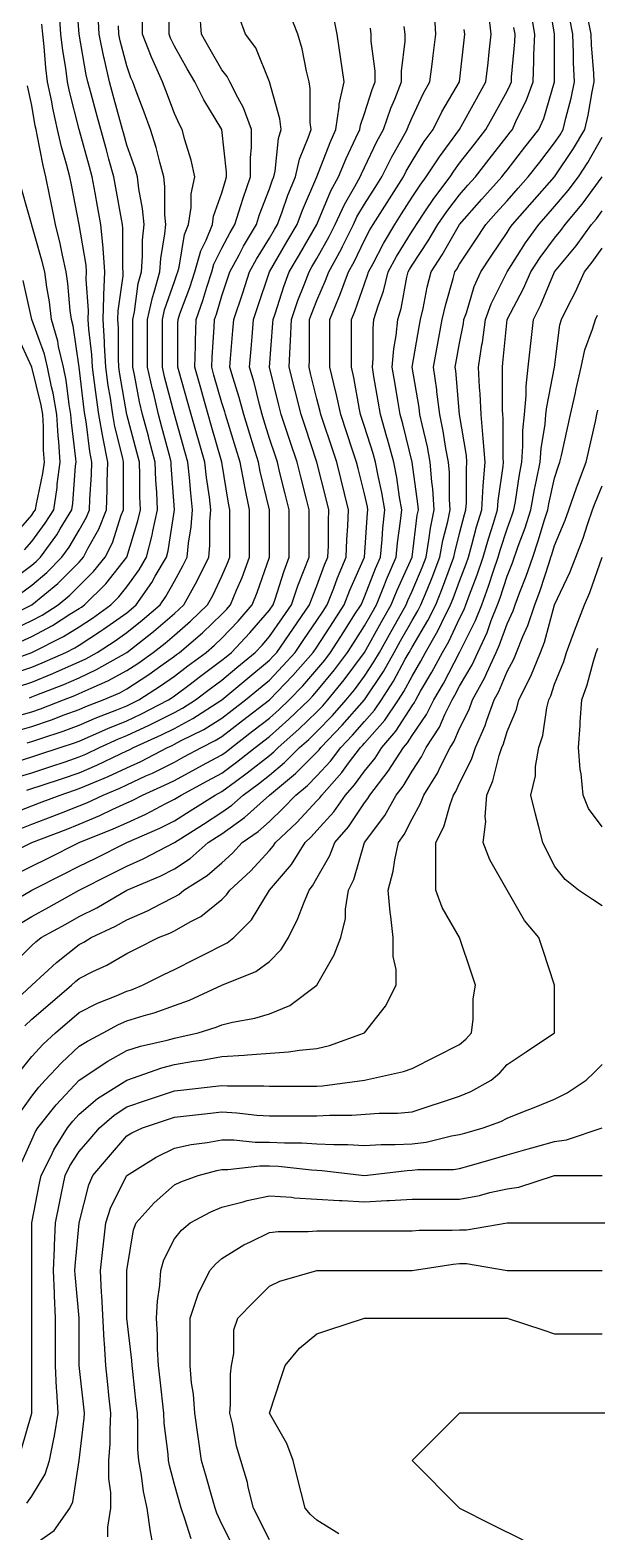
# Model space of a CAD drawing. Header units: inches. Extents: x 794995 to 811195, y 2485918 to 2508058.
# Drawn here: x 798504 to 798862, y 2489353 to 2490301 of the extents above; entities that cross this region are included whole.
import ezdxf

# ---------------------------------------------------------------- set-up
doc = ezdxf.new("R2010")
doc.units = ezdxf.units.IN
doc.header["$MEASUREMENT"] = 0
doc.layers.add('contour', color=7, linetype='Continuous')

msp = doc.modelspace()

# ---------------------------------------------------------------- linework, layer by layer
at = {"layer": 'contour'}
for points in [[(798486.27, 2489747.25), (798505.16, 2489758.36), (798525.16, 2489768.36), (798535.16, 2489773.36), (798545.16, 2489778.36), (798565.16, 2489788.36), (798586.07, 2489797.45), (798595.16, 2489802), (798605.16, 2489808.36), (798620.87, 2489818.36), (798625.16, 2489820.67), (798633.73, 2489826.93), (798641.21, 2489832.31), (798655.16, 2489843.36), (798657.89, 2489845.63), (798660.61, 2489848.36), (798673.67, 2489859.85), (798685.16, 2489870.86), (798688.83, 2489874.69), (798692.08, 2489878.36), (798702.39, 2489891.13), (798715.16, 2489908.36), (798725.96, 2489927.56), (798732.03, 2489938.36), (798735.83, 2489947.69), (798745.16, 2489968.36), (798748.49, 2489995.03), (798749.16, 2489998.36), (798748.91, 2490002.11), (798745.16, 2490028.36), (798739.35, 2490052.56), (798737.66, 2490058.36), (798736.16, 2490067.36), (798734.44, 2490077.65), (798732.66, 2490088.36), (798733.62, 2490099.9), (798735.16, 2490108.36), (798736.16, 2490118.36), (798738.24, 2490125.28), (798741.83, 2490145.03), (798742.66, 2490148.36), (798743.54, 2490149.98), (798745.16, 2490152.65), (798755.44, 2490168.08), (798761.52, 2490178.36), (798767.05, 2490186.47), (798775.16, 2490197.11), (798780.45, 2490203.07), (798785.16, 2490208.36), (798793.91, 2490219.61), (798805.16, 2490234.07), (798807.03, 2490236.49), (798808.49, 2490238.36), (798811.16, 2490244.36), (798817.16, 2490256.36), (798821.52, 2490268.36), (798822.12, 2490281.4), (798822.12, 2490285.32), (798822.66, 2490298.36), (798817.66, 2490328.36)], [(798496.79, 2489886.73), (798505.16, 2489889.61), (798518.49, 2489895.03), (798524.57, 2489897.77), (798535.16, 2489902.36), (798539.25, 2489904.27), (798546.41, 2489908.36), (798557.84, 2489915.68), (798565.16, 2489920.86), (798574.93, 2489928.59), (798586.16, 2489938.36), (798589.86, 2489943.65), (798595.16, 2489953.36), (798600.61, 2489962.91), (798603.34, 2489968.36), (798604.16, 2489977.36), (798605.87, 2489987.65), (798606.7, 2489998.36), (798605.5, 2490008.71), (798604.76, 2490018.76), (798603.73, 2490028.36), (798601.83, 2490035.03), (798595.16, 2490058.36), (798589, 2490082.21), (798587.66, 2490088.36), (798587.66, 2490118.36), (798589, 2490124.52), (798595.16, 2490142.36), (798596.78, 2490146.74), (798597.3, 2490148.36), (798598.16, 2490151.36), (798601.59, 2490171.93), (798604.16, 2490178.36), (798605.75, 2490188.95), (798605.75, 2490197.77), (798608.02, 2490208.36), (798605.75, 2490218.95), (798601.83, 2490231.69), (798600.16, 2490238.36), (798598.32, 2490241.52), (798595.16, 2490248.36), (798589.7, 2490262.91), (798587.66, 2490268.36), (798581.83, 2490281.7), (798580.76, 2490283.96), (798575.16, 2490298.36), (798575.16, 2490328.36)], [(798498.34, 2489915.18), (798505.16, 2489918.36), (798518.2, 2489925.32), (798529.16, 2489932.36), (798535.16, 2489936.05), (798536.55, 2489936.97), (798538.49, 2489938.36), (798551.83, 2489951.7), (798565.16, 2489968.36), (798572.22, 2489991.3), (798573.73, 2489998.36), (798573.43, 2490006.64), (798573.43, 2490020.08), (798573.16, 2490028.36), (798571.48, 2490034.68), (798565.16, 2490058.36), (798560.77, 2490083.97), (798560.16, 2490088.36), (798559.86, 2490093.65), (798559.86, 2490113.07), (798559.53, 2490118.36), (798559.7, 2490123.82), (798562.76, 2490145.96), (798562.85, 2490148.36), (798562.66, 2490150.86), (798562.66, 2490175.86), (798562.43, 2490178.36), (798561.83, 2490181.69), (798558.24, 2490201.44), (798556.98, 2490208.36), (798553.91, 2490219.61), (798552.3, 2490225.5), (798548.8, 2490238.36), (798545.87, 2490249.07), (798542.66, 2490260.86), (798540.61, 2490268.36), (798539.6, 2490272.81), (798535.16, 2490298.36), (798532.85, 2490328.36)], [(798503.76, 2489879.76), (798505.16, 2489880.24), (798508.32, 2489881.52), (798525.39, 2489888.13), (798535.16, 2489892.36), (798546.07, 2489897.45), (798565.16, 2489908.36), (798581.99, 2489921.53), (798595.16, 2489932.91), (798598.09, 2489935.44), (798601.16, 2489938.36), (798608.49, 2489951.7), (798609.7, 2489953.82), (798616.98, 2489968.36), (798617.66, 2489975.86), (798617.66, 2489990.86), (798618.24, 2489998.36), (798617.33, 2490006.19), (798615.48, 2490018.68), (798614.44, 2490028.36), (798605.87, 2490058.36), (798603.49, 2490066.69), (798598.16, 2490085.36), (798597.3, 2490088.36), (798597.38, 2490090.58), (798597.38, 2490116.14), (798597.47, 2490118.36), (798598.69, 2490121.89), (798604.89, 2490138.63), (798608.02, 2490148.36), (798611.83, 2490161.7), (798615.16, 2490168.36), (798619.16, 2490178.36), (798619.94, 2490183.58), (798625.16, 2490198.36), (798627.38, 2490206.14), (798628.16, 2490208.36), (798628.16, 2490211.36), (798625.16, 2490238.36), (798613.73, 2490256.93), (798608.02, 2490268.36), (798603.34, 2490276.54), (798595.16, 2490290.86), (798592.76, 2490295.96), (798591.83, 2490298.36), (798591.83, 2490328.36)], [(798496.88, 2489736.64), (798505.16, 2489741.7), (798515.87, 2489747.65), (798535.16, 2489758.36), (798555.16, 2489768.36), (798565.16, 2489773.36), (798575.5, 2489778.02), (798595.16, 2489788.36), (798613.49, 2489800.03), (798625.16, 2489807.45), (798631.48, 2489812.05), (798638.49, 2489818.36), (798648.18, 2489825.34), (798655.16, 2489830.86), (798664.7, 2489838.82), (798674.25, 2489848.36), (798680.05, 2489853.47), (798685.16, 2489858.36), (798694.96, 2489868.57), (798703.62, 2489878.36), (798708.78, 2489884.74), (798715.16, 2489893.36), (798721.16, 2489902.36), (798724.53, 2489908.36), (798731.96, 2489921.56), (798736.59, 2489929.79), (798741.41, 2489938.36), (798742.49, 2489941.03), (798745.16, 2489946.93), (798751.54, 2489961.98), (798753.98, 2489968.36), (798755.87, 2489979.07), (798756.83, 2489986.69), (798759.16, 2489998.36), (798758.28, 2490011.49), (798757.66, 2490015.86), (798756.7, 2490028.36), (798754.84, 2490038.04), (798751.48, 2490052.05), (798750.16, 2490058.36), (798749.6, 2490062.81), (798745.16, 2490088.36), (798749.77, 2490113.75), (798750.61, 2490118.36), (798752.22, 2490125.42), (798754.76, 2490138.76), (798757.16, 2490148.36), (798764.25, 2490159.27), (798775.16, 2490178.36), (798789.28, 2490194.24), (798801.83, 2490208.36), (798803.28, 2490210.24), (798805.16, 2490212.65), (798816.41, 2490227.11), (798825.16, 2490238.36), (798828.24, 2490245.28), (798835.16, 2490268.36), (798835.16, 2490298.36), (798830.87, 2490324.07)], [(798483.16, 2489900.36), (798505.16, 2489908.36), (798525.16, 2489918.36), (798535.16, 2489924.51), (798543.53, 2489929.99), (798555.16, 2489938.36), (798560.16, 2489943.36), (798565.16, 2489949.61), (798573.05, 2489960.47), (798577.66, 2489968.36), (798581.16, 2489982.36), (798581.52, 2489984.73), (798584.44, 2489998.36), (798584.05, 2490009.47), (798583.55, 2490016.75), (798583.16, 2490028.36), (798579.37, 2490042.57), (798578.8, 2490044.73), (798575.16, 2490058.36), (798573.27, 2490066.47), (798569.96, 2490083.56), (798568.91, 2490088.36), (798568.91, 2490118.36), (798569.96, 2490123.16), (798572.43, 2490141.09), (798574.39, 2490148.36), (798575.16, 2490158.36), (798575.16, 2490168.36), (798576.07, 2490178.36), (798575.16, 2490188.36), (798572.66, 2490200.86), (798571.83, 2490208.36), (798570.38, 2490213.58), (798565.16, 2490228.36), (798563.02, 2490236.22), (798562.43, 2490238.36), (798556.59, 2490259.79), (798554.25, 2490268.36), (798551.04, 2490282.48), (798550.68, 2490283.88), (798547.66, 2490298.36), (798547.16, 2490310.36)], [(798485.16, 2489778.36), (798505.16, 2489788.36), (798526.83, 2489796.69), (798535.16, 2489799.9), (798548.13, 2489805.39), (798555.93, 2489809.13), (798565.16, 2489813.36), (798568.59, 2489814.93), (798575.16, 2489818.36), (798589, 2489824.52), (798595.16, 2489827.59), (798608.66, 2489834.86), (798615.16, 2489838.36), (798625.16, 2489843.75), (798627.83, 2489845.7), (798631.16, 2489848.36), (798644.72, 2489858.8), (798655.16, 2489866.82), (798661.28, 2489872.24), (798667.66, 2489878.36), (798676.22, 2489887.3), (798685.16, 2489897.45), (798690.06, 2489903.46), (798693.73, 2489908.36), (798702.12, 2489921.4), (798709.16, 2489932.36), (798713.02, 2489938.36), (798713.62, 2489939.9), (798715.16, 2489943.36), (798722.14, 2489961.38), (798725.16, 2489968.36), (798726.27, 2489979.47), (798726.77, 2489986.75), (798728.02, 2489998.36), (798726.07, 2490009.27), (798723.73, 2490019.79), (798722.08, 2490028.36), (798720.61, 2490033.82), (798715.16, 2490050.86), (798713.28, 2490056.49), (798712.66, 2490058.36), (798712, 2490061.52), (798708.49, 2490081.69), (798706.98, 2490088.36), (798706.98, 2490118.36), (798709.35, 2490124.17), (798715.16, 2490140.86), (798717.16, 2490146.36), (798717.66, 2490148.36), (798720.61, 2490153.82), (798727.16, 2490166.36), (798734.25, 2490178.36), (798738.49, 2490185.03), (798745.16, 2490195.5), (798750.3, 2490203.22), (798754.16, 2490208.36), (798762.43, 2490221.09), (798775.16, 2490238.36), (798785.87, 2490257.65), (798791.83, 2490268.36), (798793.16, 2490280.36), (798793.91, 2490287.11), (798795.16, 2490298.36), (798793.91, 2490309.61)], [(798489.56, 2489683.96), (798505.16, 2489698.36), (798520.76, 2489712.76), (798535.16, 2489724.07), (798538.02, 2489725.5), (798542.66, 2489728.36), (798557.96, 2489735.56), (798565.16, 2489739.61), (798578.2, 2489745.32), (798586.59, 2489749.79), (798595.16, 2489754.07), (798597.89, 2489755.63), (798601.16, 2489758.36), (798615.93, 2489767.59), (798625.16, 2489775.5), (798631.83, 2489781.69), (798638.02, 2489788.36), (798648.1, 2489795.42), (798655.16, 2489801.7), (798663.73, 2489809.79), (798671.83, 2489818.36), (798679.16, 2489824.36), (798685.16, 2489830.36), (798693.73, 2489839.79), (798700.16, 2489848.36), (798707.5, 2489856.02), (798715.16, 2489864.73), (798721.54, 2489871.98), (798725.87, 2489878.36), (798733.42, 2489890.1), (798740.87, 2489904.07), (798743.28, 2489908.36), (798745.16, 2489911.69), (798755.16, 2489928.36), (798760.16, 2489938.36), (798764.49, 2489949.03), (798769.44, 2489962.65), (798771.63, 2489968.36), (798772.16, 2489971.36), (798775.16, 2489983.36), (798778.24, 2489995.29), (798779.16, 2489998.36), (798779.44, 2490002.65), (798779.44, 2490024.07), (798779.77, 2490028.36), (798779.44, 2490032.65), (798775.16, 2490058.36), (798772.76, 2490085.96), (798772.43, 2490088.36), (798772.85, 2490090.67), (798775.16, 2490103.36), (798777.56, 2490115.96), (798777.89, 2490118.36), (798779.44, 2490122.65), (798784.39, 2490139.13), (798788.49, 2490148.36), (798795.16, 2490158.36), (798805.16, 2490173.36), (798807.09, 2490176.43), (798808.49, 2490178.36), (798821.04, 2490192.48), (798835.16, 2490208.36), (798847.16, 2490226.36), (798854.25, 2490238.36), (798856.27, 2490247.25), (798858.84, 2490262.05), (798860.16, 2490268.36), (798859.94, 2490273.58), (798858.49, 2490291.69), (798858.24, 2490298.36), (798856.59, 2490306.93)], [(798491.52, 2489922), (798505.16, 2489928.36), (798511.68, 2489931.84), (798521.83, 2489938.36), (798529.16, 2489944.36), (798535.16, 2489950.36), (798544.16, 2489959.36), (798551.52, 2489968.36), (798556.07, 2489977.45), (798561.63, 2489994.83), (798563.02, 2489998.36), (798563.09, 2490000.43), (798563.09, 2490026.29), (798563.16, 2490028.36), (798562.66, 2490030.86), (798557.66, 2490050.86), (798556.34, 2490058.36), (798554.81, 2490068.71), (798553.45, 2490076.65), (798551.83, 2490088.36), (798551.04, 2490102.48), (798551.04, 2490104.24), (798550.16, 2490118.36), (798550.61, 2490132.91), (798550.76, 2490133.96), (798551.31, 2490148.36), (798550.16, 2490163.36), (798548.8, 2490178.36), (798546.7, 2490189.9), (798545.16, 2490198.36), (798543.34, 2490208.36), (798541.59, 2490214.79), (798535.16, 2490238.36), (798528.95, 2490262.15), (798527.66, 2490268.36), (798526.59, 2490276.93), (798524.81, 2490288.02), (798523.62, 2490298.36), (798522.66, 2490310.86)], [(798492.66, 2489710.86), (798505.16, 2489723.36), (798507.77, 2489725.75), (798511.16, 2489728.36), (798526.59, 2489736.93), (798535.16, 2489741.7), (798546.27, 2489747.25), (798565.16, 2489758.36), (798586.27, 2489767.25), (798595.16, 2489771.7), (798605.16, 2489778.36), (798616.59, 2489788.36), (798621.83, 2489791.69), (798625.16, 2489793.82), (798639.37, 2489804.15), (798655.16, 2489818.36), (798671.66, 2489831.86), (798685.16, 2489845.36), (798686.59, 2489846.93), (798687.66, 2489848.36), (798701.12, 2489862.4), (798715.16, 2489878.36), (798727.16, 2489896.36), (798733.91, 2489908.36), (798737.96, 2489915.56), (798745.16, 2489928.36), (798748.91, 2489934.61), (798750.78, 2489938.36), (798754.63, 2489947.84), (798757.92, 2489955.6), (798762.81, 2489968.36), (798764.66, 2489978.86), (798767.66, 2489990.86), (798769.16, 2489998.36), (798768.73, 2490004.79), (798768.73, 2490021.93), (798768.24, 2490028.36), (798766.59, 2490036.93), (798764.81, 2490048.02), (798762.66, 2490058.36), (798760.87, 2490072.65), (798760.76, 2490073.96), (798758.8, 2490088.36), (798761.31, 2490102.21), (798764.25, 2490118.36), (798766.27, 2490127.25), (798771.16, 2490144.36), (798772.16, 2490148.36), (798773.34, 2490150.18), (798775.16, 2490153.36), (798785.16, 2490168.36), (798791.83, 2490178.36), (798798.1, 2490185.42), (798805.16, 2490193.36), (798812.22, 2490201.3), (798818.49, 2490208.36), (798825.78, 2490217.74), (798835.16, 2490229.79), (798838.59, 2490234.93), (798840.61, 2490238.36), (798842.22, 2490245.42), (798845.5, 2490258.02), (798847.66, 2490268.36), (798847.16, 2490280.36), (798847.16, 2490286.36), (798846.7, 2490298.36), (798844.84, 2490308.04)], [(798493.91, 2489807.11), (798505.16, 2489811.44), (798510.16, 2489813.36), (798523.16, 2489818.36), (798532.16, 2489821.36), (798535.16, 2489822.36), (798542.22, 2489825.42), (798553.45, 2489830.07), (798565.16, 2489835.5), (798573.94, 2489839.58), (798590.87, 2489848.36), (798593.83, 2489849.69), (798595.16, 2489850.36), (798599.44, 2489852.65), (798613.73, 2489859.79), (798625.16, 2489866.82), (798631.68, 2489871.84), (798640.16, 2489878.36), (798648.34, 2489885.18), (798655.16, 2489890.86), (798663.73, 2489899.79), (798671.31, 2489908.36), (798676.98, 2489916.54), (798685.16, 2489928.36), (798689.07, 2489934.45), (798691.59, 2489938.36), (798695.75, 2489948.95), (798698.13, 2489955.39), (798703.62, 2489968.36), (798704.05, 2489979.47), (798704.72, 2489987.93), (798705.16, 2489998.36), (798697.66, 2490028.36), (798694.53, 2490037.74), (798688.91, 2490054.61), (798687.66, 2490058.36), (798687.23, 2490060.43), (798685.16, 2490068.36), (798681.16, 2490084.36), (798680.16, 2490088.36), (798680.36, 2490093.16), (798680.36, 2490113.56), (798680.54, 2490118.36), (798681.73, 2490121.79), (798685.16, 2490130.36), (798690.61, 2490142.91), (798692.66, 2490148.36), (798700.56, 2490162.96), (798701.31, 2490164.51), (798708.24, 2490178.36), (798710.42, 2490183.1), (798715.16, 2490191.22), (798721.83, 2490201.69), (798726.07, 2490208.36), (798732.43, 2490221.09), (798738.49, 2490231.69), (798742.16, 2490238.36), (798742.94, 2490240.58), (798745.16, 2490245.86), (798752.36, 2490261.16), (798756.41, 2490268.36), (798758.02, 2490281.22), (798758.49, 2490285.03), (798760.16, 2490298.36), (798759.28, 2490312.48)], [(798494.72, 2489867.93), (798505.16, 2489870.86), (798510.74, 2489872.78), (798525.16, 2489878.36), (798532.37, 2489881.15), (798535.16, 2489882.36), (798542.66, 2489885.86), (798553.16, 2489890.36), (798565.16, 2489896.82), (798572.14, 2489901.38), (798581.83, 2489908.36), (798589.31, 2489914.22), (798595.16, 2489919.27), (798605.4, 2489928.12), (798616.16, 2489938.36), (798619.35, 2489944.17), (798625.16, 2489956.36), (798628.8, 2489964.72), (798630.16, 2489968.36), (798630.16, 2489998.36), (798629.3, 2490002.5), (798625.16, 2490028.36), (798618.49, 2490051.69), (798616.59, 2490058.36), (798613.16, 2490070.36), (798611.83, 2490075.03), (798608.02, 2490088.36), (798608.49, 2490101.7), (798608.49, 2490105.03), (798609.01, 2490118.36), (798613.16, 2490130.36), (798615.69, 2490138.89), (798618.73, 2490148.36), (798620.16, 2490153.36), (798625.16, 2490163.36), (798630.3, 2490173.22), (798633.34, 2490178.36), (798637.16, 2490190.36), (798638.49, 2490195.03), (798643.16, 2490208.36), (798643.16, 2490220.36), (798643.91, 2490227.11), (798643.91, 2490238.36), (798638.8, 2490252), (798635.16, 2490258.36), (798630.16, 2490268.36), (798628.49, 2490271.69), (798625.16, 2490275.86), (798616.98, 2490290.18), (798612.3, 2490298.36), (798611.31, 2490312.21)], [(798494.92, 2489858.61), (798505.16, 2489861.49), (798517.72, 2489865.8), (798525.69, 2489868.89), (798535.16, 2489872.36), (798539.34, 2489874.18), (798550.16, 2489878.36), (798560.66, 2489882.86), (798565.16, 2489885.28), (798579.11, 2489894.41), (798586.59, 2489899.79), (798595.16, 2489905.86), (798596.59, 2489906.93), (798598.49, 2489908.36), (798612.85, 2489920.67), (798625.16, 2489932.36), (798628.09, 2489935.44), (798630.61, 2489938.36), (798634.39, 2489947.59), (798637.89, 2489955.63), (798642.66, 2489968.36), (798642.66, 2489998.36), (798639.64, 2490012.84), (798639.44, 2490014.08), (798636.7, 2490028.36), (798633.98, 2490037.19), (798627.47, 2490058.36), (798626.98, 2490060.18), (798625.16, 2490065.86), (798620.16, 2490083.36), (798618.73, 2490088.36), (798618.95, 2490094.57), (798620.36, 2490113.56), (798620.54, 2490118.36), (798621.73, 2490121.79), (798625.16, 2490133.36), (798628.91, 2490144.61), (798630.16, 2490148.36), (798636.07, 2490159.27), (798638.87, 2490164.65), (798646.98, 2490178.36), (798648.95, 2490184.57), (798655.16, 2490200.86), (798657.09, 2490206.43), (798657.89, 2490208.36), (798658.69, 2490211.89), (798660.87, 2490232.65), (798662.66, 2490238.36), (798661.83, 2490245.03), (798655.16, 2490268.36), (798646.59, 2490289.79), (798640.16, 2490298.36), (798636.07, 2490309.27)], [(798496.59, 2489839.79), (798505.16, 2489842.36), (798509.66, 2489843.86), (798523.16, 2489848.36), (798532.23, 2489851.29), (798535.16, 2489852.36), (798542.22, 2489855.42), (798553.16, 2489860.36), (798565.16, 2489865.24), (798574.1, 2489869.43), (798591.41, 2489878.36), (798593.7, 2489879.82), (798595.16, 2489880.86), (798605.16, 2489888.36), (798610.87, 2489892.65), (798625.16, 2489903.36), (798627.89, 2489905.63), (798631.16, 2489908.36), (798642.85, 2489920.67), (798655.16, 2489935.03), (798657.47, 2489938.36), (798658.69, 2489941.89), (798664.25, 2489959.27), (798667.66, 2489968.36), (798667.66, 2489998.36), (798665.16, 2490008.36), (798661.83, 2490021.69), (798660.16, 2490028.36), (798658.91, 2490032.11), (798655.16, 2490043.36), (798651.63, 2490054.83), (798650.54, 2490058.36), (798648.84, 2490064.68), (798645.48, 2490078.68), (798642.66, 2490088.36), (798643.62, 2490099.9), (798644.25, 2490107.45), (798645.16, 2490118.36), (798647.66, 2490125.86), (798655.16, 2490148.36), (798666.21, 2490167.31), (798672.66, 2490178.36), (798676.07, 2490187.45), (798685.16, 2490208.36), (798693.43, 2490230.08), (798697.16, 2490238.36), (798699.28, 2490252.48), (798699.28, 2490254.24), (798702.3, 2490268.36), (798698.02, 2490298.36), (798695.75, 2490308.95)], [(798502.23, 2489851.29), (798505.16, 2489852.11), (798510.87, 2489854.08), (798524.92, 2489858.61), (798535.16, 2489862.36), (798546.32, 2489867.2), (798558.84, 2489872.05), (798565.16, 2489874.61), (798567.71, 2489875.81), (798572.66, 2489878.36), (798586.38, 2489887.14), (798595.16, 2489893.36), (798603.73, 2489899.79), (798615.16, 2489908.36), (798620.54, 2489912.98), (798625.16, 2489917.36), (798635.4, 2489928.12), (798644.25, 2489938.36), (798647.42, 2489946.1), (798655.16, 2489968.36), (798655.16, 2489998.36), (798649.35, 2490022.56), (798648.24, 2490028.36), (798645.16, 2490038.36), (798642.81, 2490046.01), (798639.01, 2490058.36), (798636.07, 2490069.27), (798632.22, 2490081.3), (798630.16, 2490088.36), (798630.61, 2490093.82), (798632.08, 2490111.44), (798632.66, 2490118.36), (798638.28, 2490135.24), (798642.66, 2490148.36), (798647.05, 2490156.47), (798655.16, 2490169.79), (798658.32, 2490175.2), (798660.16, 2490178.36), (798663.16, 2490186.36), (798666.77, 2490196.75), (798671.52, 2490208.36), (798674.05, 2490219.47), (798679.7, 2490232.91), (798681.41, 2490238.36), (798680.87, 2490242.65), (798680.87, 2490264.07), (798680.16, 2490268.36), (798678.49, 2490275.03), (798675.93, 2490289.13), (798673.16, 2490298.36), (798668.02, 2490311.22)], [(798485.16, 2489928.36), (798505.16, 2489938.36), (798521.66, 2489951.86), (798535.16, 2489965.36), (798536.66, 2489966.86), (798537.89, 2489968.36), (798540.61, 2489973.82), (798547.47, 2489986.05), (798552.3, 2489998.36), (798552.75, 2490010.78), (798552.75, 2490015.95), (798553.16, 2490028.36), (798550.16, 2490043.36), (798547.51, 2490058.36), (798545.93, 2490069.13), (798544.84, 2490078.68), (798543.49, 2490088.36), (798543.05, 2490096.26), (798541.16, 2490112.36), (798540.78, 2490118.36), (798540.97, 2490124.17), (798539.6, 2490143.92), (798539.77, 2490148.36), (798539.44, 2490152.65), (798535.16, 2490178.36), (798530.16, 2490203.36), (798529.16, 2490208.36), (798527.16, 2490216.36), (798524.05, 2490227.25), (798521.52, 2490238.36), (798518.49, 2490251.7), (798517.79, 2490255.73), (798515.16, 2490268.36), (798514.05, 2490277.25), (798512.98, 2490290.54), (798512.08, 2490298.36), (798511.59, 2490304.79)], [(798490.87, 2489894.08), (798505.16, 2489898.99), (798511.83, 2489901.69), (798526.59, 2489908.36), (798532.3, 2489911.22), (798535.16, 2489912.98), (798548.49, 2489921.7), (798550.53, 2489923), (798565.16, 2489933.36), (798567.95, 2489935.57), (798571.16, 2489938.36), (798581.04, 2489952.48), (798583.16, 2489956.36), (798590.16, 2489968.36), (798591.16, 2489972.36), (798595.16, 2489998.36), (798593.22, 2490026.43), (798593.16, 2490028.36), (798592.43, 2490031.09), (798587.26, 2490050.47), (798585.16, 2490058.36), (798582.12, 2490071.4), (798581.31, 2490074.51), (798578.28, 2490088.36), (798578.28, 2490118.36), (798581.31, 2490132.21), (798582.53, 2490135.73), (798585.93, 2490148.36), (798586.59, 2490156.93), (798589.16, 2490172.36), (798589.7, 2490178.36), (798589.16, 2490184.36), (798589.16, 2490202.36), (798588.49, 2490208.36), (798585.93, 2490217.59), (798583.73, 2490226.93), (798580.16, 2490238.36), (798576.07, 2490249.27), (798571.16, 2490262.36), (798568.91, 2490268.36), (798567.77, 2490270.97), (798565.16, 2490278.36), (798561.02, 2490294.22), (798560.16, 2490298.36), (798559.94, 2490303.58)], [(798494.39, 2489829.13), (798505.16, 2489832.36), (798517.16, 2489836.36), (798526.16, 2489839.36), (798535.16, 2489842.36), (798539.34, 2489844.18), (798548.02, 2489848.36), (798559.83, 2489853.7), (798565.16, 2489855.86), (798579.28, 2489862.48), (798580.49, 2489863.03), (798595.16, 2489870.36), (798600.38, 2489873.14), (798608.49, 2489878.36), (798618.02, 2489885.5), (798625.16, 2489890.86), (798634.7, 2489898.82), (798646.16, 2489908.36), (798650.54, 2489912.98), (798655.16, 2489918.36), (798663.34, 2489930.18), (798669.01, 2489938.36), (798673.16, 2489950.36), (798677.16, 2489960.36), (798680.16, 2489968.36), (798680.16, 2489998.36), (798678.49, 2490005.03), (798675.16, 2490018.36), (798672.66, 2490028.36), (798668.28, 2490041.49), (798662.66, 2490058.36), (798661.16, 2490064.36), (798655.16, 2490088.36), (798657.38, 2490116.14), (798657.47, 2490118.36), (798658.69, 2490121.89), (798664.25, 2490139.27), (798667.66, 2490148.36), (798674.11, 2490159.41), (798685.16, 2490178.36), (798693.98, 2490199.54), (798698.8, 2490208.36), (798703.55, 2490219.97), (798709.7, 2490232.91), (798712.16, 2490238.36), (798712.55, 2490240.97), (798715.16, 2490248.36), (798719.96, 2490263.56), (798721.83, 2490268.36), (798721.83, 2490275.03), (798719.44, 2490294.07), (798719.44, 2490298.36), (798718.91, 2490302.11)], [(798495.16, 2489768.36), (798505.16, 2489773.36), (798515.16, 2489778.36), (798535.16, 2489788.36), (798556.59, 2489796.93), (798565.16, 2489800.86), (798577.16, 2489806.36), (798589.7, 2489812.91), (798595.16, 2489815.63), (798599.44, 2489818.36), (798616.16, 2489827.36), (798625.16, 2489832.21), (798634.49, 2489839.03), (798646.16, 2489848.36), (798655.16, 2489855.28), (798667.4, 2489866.12), (798680.16, 2489878.36), (798682.61, 2489880.91), (798685.16, 2489883.82), (798696.18, 2489897.34), (798704.44, 2489908.36), (798708.64, 2489914.88), (798715.16, 2489925.03), (798719.96, 2489933.56), (798722.66, 2489938.36), (798727.79, 2489950.99), (798729.11, 2489954.41), (798735.16, 2489968.36), (798736.07, 2489977.45), (798737.96, 2489991.16), (798738.73, 2489998.36), (798737.33, 2490006.19), (798735.48, 2490018.68), (798733.62, 2490028.36), (798729.7, 2490042.91), (798729.28, 2490044.24), (798725.16, 2490058.36), (798723.73, 2490066.93), (798721.16, 2490082.36), (798720.16, 2490088.36), (798720.61, 2490093.82), (798720.61, 2490112.91), (798721.16, 2490118.36), (798723.73, 2490126.93), (798727.16, 2490136.36), (798730.16, 2490148.36), (798735.43, 2490158.09), (798745.16, 2490174.07), (798746.87, 2490176.65), (798747.89, 2490178.36), (798753.73, 2490186.93), (798758.87, 2490194.65), (798769.16, 2490208.36), (798771.52, 2490212), (798775.16, 2490216.93), (798784.53, 2490228.99), (798791.83, 2490238.36), (798796.59, 2490246.93), (798805.16, 2490262.36), (798807.16, 2490266.36), (798807.89, 2490268.36), (798808.02, 2490271.22), (798809.96, 2490293.56), (798810.16, 2490298.36), (798809.44, 2490302.65)], [(798496.83, 2489796.69), (798505.16, 2489799.9), (798518.49, 2489805.03), (798523.91, 2489807.11), (798535.16, 2489811.44), (798540.02, 2489813.5), (798550.16, 2489818.36), (798560.77, 2489822.75), (798565.16, 2489824.79), (798577.16, 2489830.36), (798581.31, 2489832.21), (798595.16, 2489839.13), (798601.16, 2489842.36), (798612.3, 2489848.36), (798620.87, 2489852.65), (798625.16, 2489855.28), (798638.2, 2489865.32), (798655.16, 2489878.36), (798669.85, 2489893.67), (798682.85, 2489908.36), (798685.16, 2489911.69), (798695.59, 2489927.93), (798702.3, 2489938.36), (798705.93, 2489947.59), (798715.16, 2489968.36), (798717.09, 2489996.43), (798717.3, 2489998.36), (798716.98, 2490000.18), (798715.16, 2490008.36), (798711.16, 2490024.36), (798710.16, 2490028.36), (798707.66, 2490035.86), (798700.16, 2490058.36), (798697.57, 2490070.78), (798695.75, 2490077.77), (798693.34, 2490088.36), (798693.34, 2490118.36), (798699.01, 2490132.21), (798699.7, 2490133.82), (798705.16, 2490148.36), (798708.67, 2490154.85), (798715.16, 2490168.36), (798718.59, 2490174.93), (798720.61, 2490178.36), (798739.7, 2490208.36), (798741.52, 2490212), (798745.16, 2490218.36), (798752.9, 2490230.62), (798758.49, 2490238.36), (798764.05, 2490249.47), (798775.16, 2490268.36), (798778.49, 2490298.36), (798778.16, 2490301.36)], [(798502.08, 2489821.44), (798505.16, 2489822.36), (798511.16, 2489824.36), (798524.66, 2489828.86), (798535.16, 2489832.36), (798546.32, 2489837.2), (798561.16, 2489844.36), (798565.16, 2489846.22), (798566.62, 2489846.9), (798569.44, 2489848.36), (798587.16, 2489856.36), (798595.16, 2489860.36), (798606.9, 2489866.62), (798625.16, 2489878.36), (798641.52, 2489892), (798655.16, 2489903.36), (798657.61, 2489905.91), (798659.77, 2489908.36), (798680.54, 2489938.36), (798681.73, 2489941.79), (798685.16, 2489950.36), (798690.02, 2489963.5), (798692.08, 2489968.36), (798692.36, 2489975.56), (798692.36, 2489991.16), (798692.66, 2489998.36), (798691.16, 2490004.36), (798685.16, 2490028.36), (798677.66, 2490050.86), (798675.16, 2490058.36), (798667.66, 2490088.36), (798668.2, 2490101.4), (798668.49, 2490105.03), (798669.01, 2490118.36), (798673.16, 2490130.36), (798677.16, 2490140.36), (798680.16, 2490148.36), (798682, 2490151.52), (798685.16, 2490156.93), (798692.85, 2490170.67), (798696.7, 2490178.36), (798702.53, 2490190.99), (798709.16, 2490202.36), (798712.43, 2490208.36), (798713.22, 2490210.3), (798715.16, 2490214.36), (798722.9, 2490230.62), (798727.16, 2490238.36), (798731.83, 2490251.7), (798734.25, 2490257.45), (798738.49, 2490268.36), (798738.49, 2490275.03), (798740.87, 2490294.07), (798740.87, 2490298.36), (798740.16, 2490303.36)], [(798498.02, 2489945.5), (798505.16, 2489950.86), (798514.7, 2489958.82), (798524.25, 2489968.36), (798528.84, 2489974.68), (798535.16, 2489985.5), (798539.77, 2489993.75), (798541.59, 2489998.36), (798541.83, 2490005.03), (798542.9, 2490020.62), (798543.16, 2490028.36), (798541.83, 2490035.03), (798539.44, 2490054.07), (798538.69, 2490058.36), (798538.24, 2490061.44), (798535.16, 2490088.36), (798531.29, 2490114.49), (798530.16, 2490118.36), (798529.44, 2490124.08), (798527.96, 2490141.16), (798526.98, 2490148.36), (798524.57, 2490158.95), (798523.16, 2490166.36), (798520.16, 2490178.36), (798517.66, 2490190.86), (798516.41, 2490197.11), (798514.16, 2490208.36), (798512.36, 2490215.56), (798508.69, 2490234.83), (798507.89, 2490238.36), (798507.38, 2490240.58), (798505.16, 2490253.36), (798502.55, 2490265.75)], [(798500.71, 2489672.81), (798505.16, 2489676.93), (798516.7, 2489686.82), (798530.16, 2489698.36), (798532.76, 2489700.76), (798535.16, 2489702.65), (798543.73, 2489706.93), (798552.53, 2489710.99), (798565.16, 2489718.36), (798571.83, 2489721.69), (798585.16, 2489728.36), (798592.3, 2489731.22), (798595.16, 2489732.65), (798605.16, 2489738.36), (798611.83, 2489741.7), (798625.16, 2489752.36), (798628.16, 2489755.36), (798630.16, 2489758.36), (798643.16, 2489770.36), (798655.16, 2489783.36), (798657.47, 2489786.05), (798658.91, 2489788.36), (798672.43, 2489801.09), (798685.16, 2489814.61), (798686.92, 2489816.6), (798688.16, 2489818.36), (798700.95, 2489832.57), (798705.16, 2489838.36), (798712.66, 2489848.36), (798713.88, 2489849.64), (798715.16, 2489851.09), (798727.92, 2489865.6), (798736.59, 2489878.36), (798739.94, 2489883.58), (798745.16, 2489893.36), (798750.74, 2489902.78), (798753.73, 2489908.36), (798761.52, 2489922), (798763.91, 2489927.11), (798769.53, 2489938.36), (798771.16, 2489942.36), (798775.16, 2489953.36), (798779.34, 2489964.18), (798780.78, 2489968.36), (798782.98, 2489976.19), (798785.93, 2489987.59), (798789.16, 2489998.36), (798790.16, 2490013.36), (798791.31, 2490028.36), (798790.16, 2490043.36), (798788.8, 2490058.36), (798788.2, 2490071.4), (798787.79, 2490075.73), (798787.16, 2490088.36), (798789.28, 2490102.48), (798789.56, 2490103.96), (798791.52, 2490118.36), (798795.16, 2490128.36), (798805.16, 2490148.36), (798816.77, 2490166.75), (798825.16, 2490178.36), (798829.86, 2490183.65), (798835.16, 2490189.61), (798843.73, 2490199.79), (798850.16, 2490208.36), (798856.07, 2490217.45), (798865.16, 2490233.36)], [(798498.49, 2489645.03), (798505.16, 2489653.36), (798512.36, 2489661.16), (798520.16, 2489668.36), (798535.16, 2489681.22), (798546.59, 2489686.93), (798558.49, 2489691.69), (798565.16, 2489694.61), (798568.02, 2489695.5), (798575.16, 2489698.36), (798588.49, 2489705.03), (798595.16, 2489708.36), (798608.49, 2489715.03), (798615.16, 2489718.36), (798625.16, 2489723.36), (798628.49, 2489725.03), (798632.66, 2489728.36), (798643.91, 2489739.61), (798655.16, 2489758.36), (798669.01, 2489774.51), (798677.66, 2489788.36), (798681.52, 2489792), (798685.16, 2489795.86), (798695.75, 2489807.77), (798703.16, 2489818.36), (798708.84, 2489824.68), (798715.16, 2489833.36), (798721.83, 2489841.69), (798726.07, 2489848.36), (798734.92, 2489858.61), (798745.16, 2489874.61), (798746.7, 2489876.82), (798747.47, 2489878.36), (798750.61, 2489883.82), (798757.72, 2489895.8), (798764.44, 2489908.36), (798768.34, 2489915.18), (798775.16, 2489929.79), (798778.02, 2489935.5), (798779.16, 2489938.36), (798781.48, 2489944.68), (798786.32, 2489957.2), (798790.16, 2489968.36), (798793.45, 2489980.07), (798796.59, 2489989.79), (798799.16, 2489998.36), (798799.53, 2490003.99), (798802.66, 2490025.86), (798802.85, 2490028.36), (798802.66, 2490030.86), (798802.66, 2490055.86), (798802.43, 2490058.36), (798802.3, 2490061.22), (798802.3, 2490085.5), (798802.16, 2490088.36), (798802.55, 2490090.97), (798805.16, 2490118.36), (798815.5, 2490138.02), (798820.16, 2490148.36), (798826.07, 2490157.45), (798835.16, 2490169.79), (798839.03, 2490174.49), (798841.83, 2490178.36), (798852.43, 2490191.09), (798865.16, 2490208.36)], [(798490.87, 2489952.65), (798505.16, 2489963.36), (798507.89, 2489965.63), (798510.61, 2489968.36), (798520.95, 2489982.57), (798523.16, 2489986.36), (798530.54, 2489998.36), (798531.16, 2490002.36), (798532.85, 2490026.05), (798533.16, 2490028.36), (798533.02, 2490030.5), (798530.16, 2490053.36), (798529.86, 2490058.36), (798528.73, 2490064.79), (798526.83, 2490080.03), (798525.16, 2490088.36), (798522.12, 2490101.4), (798521.61, 2490104.81), (798517.66, 2490118.36), (798516.27, 2490129.47), (798514.63, 2490138.89), (798513.34, 2490148.36), (798511.83, 2490155.03), (798498.49, 2490201.69)], [(798496.88, 2489616.64), (798505.16, 2489628.36), (798509.6, 2489633.92), (798513.73, 2489638.36), (798524.05, 2489649.47), (798535.16, 2489659.79), (798540.38, 2489663.14), (798550.16, 2489668.36), (798559.94, 2489673.58), (798565.16, 2489675.86), (798576.07, 2489679.27), (798582.53, 2489680.99), (798595.16, 2489685.5), (798604.63, 2489688.89), (798625.16, 2489698.36), (798646.59, 2489706.93), (798655.16, 2489713.36), (798662.66, 2489720.86), (798667.16, 2489728.36), (798673.16, 2489740.36), (798676.59, 2489749.79), (798680.16, 2489758.36), (798682.43, 2489761.09), (798685.16, 2489765.86), (798693.34, 2489780.18), (798696.41, 2489788.36), (798705.16, 2489798.36), (798715.16, 2489813.36), (798717.3, 2489816.22), (798718.49, 2489818.36), (798730.16, 2489833.36), (798739.7, 2489848.36), (798742.23, 2489851.29), (798745.16, 2489855.86), (798754.39, 2489869.13), (798759.01, 2489878.36), (798764.92, 2489888.61), (798775.16, 2489908.36), (798785.16, 2489928.36), (798789.16, 2489938.36), (798793.45, 2489950.07), (798796.59, 2489959.79), (798799.53, 2489968.36), (798800.77, 2489972.75), (798805.16, 2489986.36), (798808.4, 2489995.12), (798809.44, 2489998.36), (798810.38, 2490003.58), (798812.9, 2490020.62), (798814.39, 2490028.36), (798815.16, 2490038.36), (798815.16, 2490048.36), (798816.07, 2490058.36), (798817.16, 2490070.36), (798817.16, 2490076.36), (798818.49, 2490088.36), (798821.83, 2490118.36), (798826.27, 2490127.25), (798835.16, 2490148.36), (798848.71, 2490164.81), (798858.49, 2490178.36), (798861.52, 2490182), (798865.16, 2490186.93)], [(798495.16, 2489578.36), (798505.16, 2489600.86), (798507.47, 2489606.05), (798508.91, 2489608.36), (798520.68, 2489622.84), (798535.16, 2489638.36), (798553.16, 2489650.36), (798565.16, 2489657.11), (798573.73, 2489659.79), (798590.54, 2489663.75), (798595.16, 2489665.03), (798598.02, 2489665.5), (798610.16, 2489668.36), (798621.63, 2489671.89), (798625.16, 2489673.36), (798631.83, 2489675.03), (798645.93, 2489677.59), (798655.16, 2489680.36), (798668.02, 2489685.5), (798685.16, 2489698.36), (798696.07, 2489717.45), (798700.16, 2489728.36), (798703.16, 2489740.36), (798703.16, 2489746.36), (798705.16, 2489758.36), (798708.49, 2489765.03), (798715.16, 2489788.36), (798728.02, 2489805.5), (798735.16, 2489818.36), (798739.53, 2489823.99), (798745.16, 2489833.36), (798751.16, 2489842.36), (798754.16, 2489848.36), (798762.43, 2489861.09), (798765.93, 2489869.13), (798770.54, 2489878.36), (798772.23, 2489881.29), (798775.16, 2489886.93), (798783.05, 2489900.47), (798786.7, 2489908.36), (798792.53, 2489920.99), (798795.16, 2489928.36), (798799.16, 2489938.36), (798800.77, 2489942.75), (798805.16, 2489956.36), (798808.59, 2489964.93), (798812.22, 2489975.42), (798816.51, 2489987.01), (798820.16, 2489998.36), (798822.43, 2490011.09), (798823.73, 2490016.93), (798825.93, 2490028.36), (798826.59, 2490036.93), (798829.16, 2490052.36), (798829.7, 2490058.36), (798830.16, 2490063.36), (798835.16, 2490088.36), (798838.49, 2490115.03), (798839.44, 2490118.36), (798843.73, 2490126.93), (798848.2, 2490135.32), (798853.91, 2490148.36), (798858.95, 2490154.57), (798865.16, 2490163.36)], [(798500.54, 2489972.98), (798505.16, 2489978.36), (798513.73, 2489989.79), (798519.01, 2489998.36), (798521.16, 2490012.36), (798521.31, 2490014.51), (798523.16, 2490028.36), (798522.3, 2490041.22), (798521.83, 2490045.03), (798521.04, 2490058.36), (798518.66, 2490071.86), (798517.66, 2490075.86), (798515.16, 2490088.36), (798513.27, 2490096.47), (798505.16, 2490118.36), (798499.7, 2490142.91)], [(798498.49, 2489405.03), (798505.16, 2489428.36), (798505.16, 2489548.36), (798510.16, 2489573.36), (798511.16, 2489578.36), (798517.16, 2489590.36), (798519.01, 2489594.51), (798527.66, 2489608.36), (798531.02, 2489612.5), (798535.16, 2489616.93), (798546.7, 2489626.82), (798565.16, 2489638.36), (798587.33, 2489646.19), (798595.16, 2489648.36), (798607.16, 2489650.36), (798612.53, 2489650.99), (798625.16, 2489653.36), (798639.28, 2489654.24), (798641.31, 2489654.51), (798667.16, 2489656.36), (798674.25, 2489657.45), (798685.16, 2489658.36), (798693.16, 2489660.36), (798715.16, 2489668.36), (798728.49, 2489685.03), (798735.16, 2489698.36), (798735.16, 2489708.36), (798733.16, 2489716.36), (798733.16, 2489728.36), (798731.83, 2489741.7), (798731.31, 2489744.51), (798730.16, 2489758.36), (798733.16, 2489770.36), (798734.25, 2489777.45), (798736.59, 2489788.36), (798740.16, 2489793.36), (798745.16, 2489803.36), (798750.61, 2489812.91), (798752.66, 2489818.36), (798761.31, 2489832.21), (798763.16, 2489836.36), (798769.16, 2489848.36), (798771.52, 2489852), (798775.16, 2489860.36), (798781.16, 2489872.36), (798783.34, 2489878.36), (798791.04, 2489892.48), (798792.3, 2489895.5), (798798.24, 2489908.36), (798800.42, 2489913.1), (798805.16, 2489926.36), (798808.91, 2489934.61), (798810.16, 2489938.36), (798813.16, 2489946.36), (798817.16, 2489956.36), (798821.31, 2489968.36), (798824.87, 2489978.65), (798828.84, 2489992.05), (798830.87, 2489998.36), (798831.52, 2490002), (798835.16, 2490018.36), (798837.56, 2490025.96), (798838.49, 2490028.36), (798839.44, 2490032.65), (798845.16, 2490058.36), (798848.02, 2490071.22), (798848.8, 2490074.73), (798851.83, 2490088.36), (798854.25, 2490099.27), (798859.16, 2490112.36), (798860.87, 2490118.36), (798862.3, 2490121.22)], [(798492.85, 2489980.67), (798505.16, 2489995.03), (798506.59, 2489996.93), (798507.47, 2489998.36), (798507.89, 2490001.09), (798512.22, 2490021.3), (798513.16, 2490028.36), (798512.66, 2490035.86), (798512.66, 2490050.86), (798512.22, 2490058.36), (798511.16, 2490064.36), (798505.16, 2490088.36), (798495.78, 2490108.99)], [(798502, 2489371.52), (798505.16, 2489375.86), (798513.73, 2489389.79), (798516.41, 2489398.36), (798519.01, 2489412.21), (798519.44, 2489414.08), (798521.83, 2489428.36), (798521.04, 2489442.48), (798520.87, 2489444.08), (798520.16, 2489458.36), (798520.16, 2489488.36), (798519.44, 2489502.65), (798519.44, 2489504.08), (798518.8, 2489518.36), (798519.44, 2489532.65), (798519.44, 2489534.08), (798520.16, 2489548.36), (798522.66, 2489560.86), (798523.91, 2489567.11), (798526.16, 2489578.36), (798529.16, 2489584.36), (798535.16, 2489593.36), (798542.08, 2489601.44), (798548.02, 2489608.36), (798557.16, 2489616.36), (798565.16, 2489621.7), (798577.66, 2489625.86), (798585.16, 2489628.36), (798595.16, 2489631.69), (798601.16, 2489632.36), (798621.41, 2489634.61), (798625.16, 2489635.03), (798628.69, 2489634.83), (798651.63, 2489634.83), (798655.16, 2489634.61), (798685.16, 2489634.61), (798688.69, 2489634.83), (798715.16, 2489638.36), (798739.7, 2489643.82), (798745.16, 2489645.86), (798775.16, 2489660.86), (798779.16, 2489664.36), (798782.66, 2489668.36), (798783.73, 2489676.93), (798783.73, 2489689.79), (798785.16, 2489698.36), (798782.66, 2489705.86), (798775.16, 2489728.36), (798764.25, 2489747.45), (798760.16, 2489758.36), (798760.16, 2489788.36), (798765.16, 2489798.36), (798769.16, 2489812.36), (798771.41, 2489818.36), (798772.85, 2489820.67), (798775.16, 2489825.86), (798782.66, 2489840.86), (798785.16, 2489848.36), (798791.31, 2489862.21), (798792.3, 2489865.5), (798796.98, 2489878.36), (798799.86, 2489883.65), (798805.16, 2489896.36), (798809.44, 2489904.07), (798811.16, 2489908.36), (798815.16, 2489918.36), (798818.28, 2489925.24), (798822.66, 2489938.36), (798826.07, 2489947.45), (798831.63, 2489964.83), (798832.85, 2489968.36), (798833.45, 2489970.08), (798835.16, 2489975.86), (798841.83, 2489991.69), (798844.16, 2489998.36), (798849.01, 2490012.21), (798849.56, 2490013.96), (798855.16, 2490028.36), (798860.87, 2490054.07), (798861.83, 2490058.36), (798862.43, 2490061.09)], [(798505.16, 2489344.36), (798519.28, 2489354.24), (798529.16, 2489368.36), (798531.16, 2489372.36), (798535.16, 2489398.36), (798538.32, 2489425.2), (798538.49, 2489428.36), (798535.16, 2489458.36), (798535.16, 2489488.36), (798532.55, 2489515.75), (798532.43, 2489518.36), (798532.55, 2489520.97), (798535.16, 2489548.36), (798541.16, 2489572.36), (798543.73, 2489578.36), (798553.62, 2489589.9), (798565.16, 2489603.36), (798568.32, 2489605.2), (798575.16, 2489608.36), (798590.16, 2489613.36), (798595.16, 2489615.03), (798616.16, 2489617.36), (798625.16, 2489618.36), (798634.63, 2489617.84), (798647.16, 2489616.36), (798655.16, 2489615.86), (798685.16, 2489615.86), (798693.16, 2489616.36), (798707.16, 2489616.36), (798724.39, 2489617.59), (798735.93, 2489617.59), (798745.16, 2489618.36), (798775.16, 2489628.36), (798782.22, 2489631.3), (798795.16, 2489638.36), (798800.54, 2489642.98), (798805.16, 2489648.36), (798817.16, 2489656.36), (798835.16, 2489668.36), (798835.16, 2489698.36), (798827.66, 2489720.86), (798825.16, 2489728.36), (798816.07, 2489739.27), (798794.25, 2489777.45), (798790.16, 2489788.36), (798791.83, 2489801.7), (798791.31, 2489804.51), (798792.3, 2489818.36), (798796.16, 2489827.36), (798800.16, 2489843.36), (798801.83, 2489848.36), (798802.85, 2489850.67), (798805.16, 2489858.36), (798811.16, 2489872.36), (798812.66, 2489878.36), (798820.16, 2489893.36), (798826.16, 2489908.36), (798828.73, 2489914.79), (798835.16, 2489938.36), (798844.76, 2489958.76), (798848.49, 2489968.36), (798853.16, 2489980.36), (798855.93, 2489989.13), (798859.16, 2489998.36), (798860.71, 2490002.81), (798865.16, 2490013.36)], [(798865.16, 2489748.36), (798859.16, 2489752.36), (798850.16, 2489758.36), (798841.83, 2489765.03), (798835.16, 2489773.36), (798827.66, 2489788.36), (798825.16, 2489798.36), (798823.16, 2489806.36), (798820.16, 2489818.36), (798823.16, 2489830.36), (798823.16, 2489836.36), (798825.16, 2489848.36), (798827.66, 2489855.86), (798830.16, 2489873.36), (798831.41, 2489878.36), (798832.66, 2489880.86), (798835.16, 2489888.36), (798840.87, 2489902.65), (798842.66, 2489908.36), (798847.16, 2489920.36), (798848.8, 2489924.73), (798853.91, 2489938.36), (798857.33, 2489946.19), (798865.16, 2489968.36)], [(798865.16, 2489798.36), (798856.59, 2489809.79), (798853.16, 2489818.36), (798851.83, 2489831.7), (798851.31, 2489834.51), (798850.16, 2489848.36), (798851.31, 2489862.21), (798851.31, 2489864.51), (798852.3, 2489878.36), (798855.69, 2489887.84), (798859.7, 2489902.91), (798861.41, 2489908.36), (798862.43, 2489911.09)], [(798553.16, 2489350.36), (798553.16, 2489356.36), (798555.16, 2489368.36), (798555.16, 2489378.36), (798553.91, 2489387.11), (798553.91, 2489398.36), (798554.57, 2489408.95), (798554.57, 2489417.77), (798555.16, 2489428.36), (798553.91, 2489439.61), (798553.16, 2489446.36), (798551.83, 2489458.36), (798551.04, 2489472.48), (798550.87, 2489474.08), (798549.44, 2489502.65), (798549.28, 2489504.24), (798548.49, 2489518.36), (798551.83, 2489548.36), (798555.16, 2489558.36), (798565.16, 2489578.36), (798583.73, 2489589.79), (798595.16, 2489595.5), (798605.75, 2489597.77), (798615.93, 2489599.13), (798625.16, 2489600.86), (798632.66, 2489600.86), (798646.16, 2489599.36), (798655.16, 2489599.36), (798664.63, 2489598.89), (798675.69, 2489598.89), (798685.16, 2489598.36), (798695.75, 2489597.77), (798704.57, 2489597.77), (798715.16, 2489597.11), (798725.75, 2489597.77), (798734.57, 2489597.77), (798745.16, 2489598.36), (798754.16, 2489599.36), (798770.16, 2489603.36), (798775.16, 2489604.07), (798778.49, 2489605.03), (798790.16, 2489608.36), (798801.16, 2489612.36), (798805.16, 2489614.36), (798815.16, 2489618.36), (798822.3, 2489621.22), (798835.16, 2489626.36), (798843.16, 2489630.36), (798855.16, 2489638.36), (798860.16, 2489643.36), (798865.16, 2489648.36)], [(798583.16, 2489338.36), (798580.16, 2489353.36), (798578.02, 2489368.36), (798575.75, 2489378.95), (798574.39, 2489389.13), (798572.66, 2489398.36), (798572.22, 2489405.42), (798572.22, 2489421.3), (798571.83, 2489428.36), (798571.16, 2489434.36), (798568.91, 2489454.61), (798568.49, 2489458.36), (798568.32, 2489461.52), (798565.16, 2489488.36), (798565.16, 2489518.36), (798569.44, 2489544.07), (798571.16, 2489548.36), (798582.53, 2489560.99), (798595.16, 2489572.36), (798599.16, 2489574.36), (798610.16, 2489578.36), (798622, 2489581.52), (798625.16, 2489582.11), (798628.91, 2489582.11), (798649.16, 2489584.36), (798655.16, 2489584.36), (798660.87, 2489584.08), (798681.63, 2489581.89), (798685.16, 2489581.69), (798688.32, 2489581.52), (798715.16, 2489578.36), (798742, 2489581.52), (798745.16, 2489581.69), (798748.91, 2489582.11), (798771.41, 2489582.11), (798775.16, 2489582.65), (798781.16, 2489584.36), (798795.16, 2489588.36), (798805.16, 2489591.22), (798818.49, 2489595.03), (798823.16, 2489596.36), (798835.16, 2489599.79), (798842.66, 2489600.86), (798865.16, 2489608.36)], [(798605.75, 2489348.95), (798601.83, 2489361.69), (798599.44, 2489368.36), (798595.16, 2489383.36), (798592, 2489395.2), (798591.41, 2489398.36), (798591.16, 2489402.36), (798588.84, 2489422.05), (798588.49, 2489428.36), (798586.16, 2489449.36), (798585.16, 2489458.36), (798584.57, 2489468.95), (798584.57, 2489477.77), (798583.91, 2489488.36), (798584.57, 2489498.95), (798585.93, 2489509.13), (798586.59, 2489518.36), (798588.49, 2489525.03), (798595.16, 2489538.36), (798599.77, 2489543.75), (798605.16, 2489548.36), (798618.1, 2489555.42), (798625.16, 2489558.36), (798638.49, 2489561.7), (798641.04, 2489562.48), (798655.16, 2489565.5), (798669.01, 2489564.51), (798671.04, 2489564.24), (798699.28, 2489562.48), (798701.04, 2489562.48), (798715.16, 2489561.7), (798729.28, 2489562.48), (798731.04, 2489562.48), (798745.16, 2489563.36), (798775.16, 2489563.36), (798787.79, 2489565.73), (798794.25, 2489567.45), (798805.16, 2489569.79), (798812.66, 2489570.86), (798835.16, 2489578.36), (798865.16, 2489578.36)], [(798635.16, 2489338.36), (798625.16, 2489358.36), (798622, 2489365.2), (798620.87, 2489368.36), (798619.16, 2489374.36), (798615.16, 2489388.36), (798612.3, 2489398.36), (798608.02, 2489428.36), (798607.16, 2489440.36), (798606.07, 2489447.45), (798605.16, 2489458.36), (798605.16, 2489488.36), (798610.16, 2489503.36), (798617.66, 2489518.36), (798621.16, 2489522.36), (798625.16, 2489525.86), (798639.01, 2489534.51), (798643.16, 2489536.36), (798655.16, 2489542.36), (798660.61, 2489542.91), (798679.7, 2489542.91), (798685.16, 2489543.36), (798745.16, 2489543.36), (798749.77, 2489543.75), (798770.54, 2489543.75), (798775.16, 2489544.07), (798779.44, 2489544.07), (798805.16, 2489548.36), (798925.16, 2489548.36)], [(798655.16, 2489348.36), (798645.16, 2489368.36), (798641.83, 2489381.7), (798641.31, 2489384.51), (798637.16, 2489398.36), (798634.39, 2489407.59), (798631.83, 2489421.69), (798630.16, 2489428.36), (798630.61, 2489433.82), (798630.61, 2489452.91), (798631.16, 2489458.36), (798632.66, 2489465.86), (798632.66, 2489480.86), (798635.16, 2489488.36), (798645.16, 2489498.36), (798655.16, 2489508.36), (798661.83, 2489511.69), (798685.16, 2489518.36), (798745.16, 2489518.36), (798771.16, 2489522.36), (798775.16, 2489522.65), (798779.44, 2489522.65), (798805.16, 2489518.36), (798865.16, 2489518.36)], [(798699.01, 2489352.21), (798685.16, 2489360.86), (798681.16, 2489364.36), (798677.66, 2489368.36), (798675.16, 2489378.36), (798673.16, 2489386.36), (798670.16, 2489398.36), (798666.07, 2489409.27), (798655.16, 2489428.36), (798662.66, 2489450.86), (798665.16, 2489458.36), (798674.25, 2489469.27), (798685.16, 2489478.36), (798692.66, 2489480.86), (798715.16, 2489488.36), (798805.16, 2489488.36), (798827.66, 2489480.86), (798835.16, 2489478.36), (798865.16, 2489478.36)], [(799045.16, 2489428.36), (798775.16, 2489428.36), (798745.16, 2489398.36), (798775.16, 2489368.36), (798795.16, 2489358.36), (798815.16, 2489348.36)]]:
    msp.add_lwpolyline(points, dxfattribs=at)

doc.saveas('drawing.dxf')
